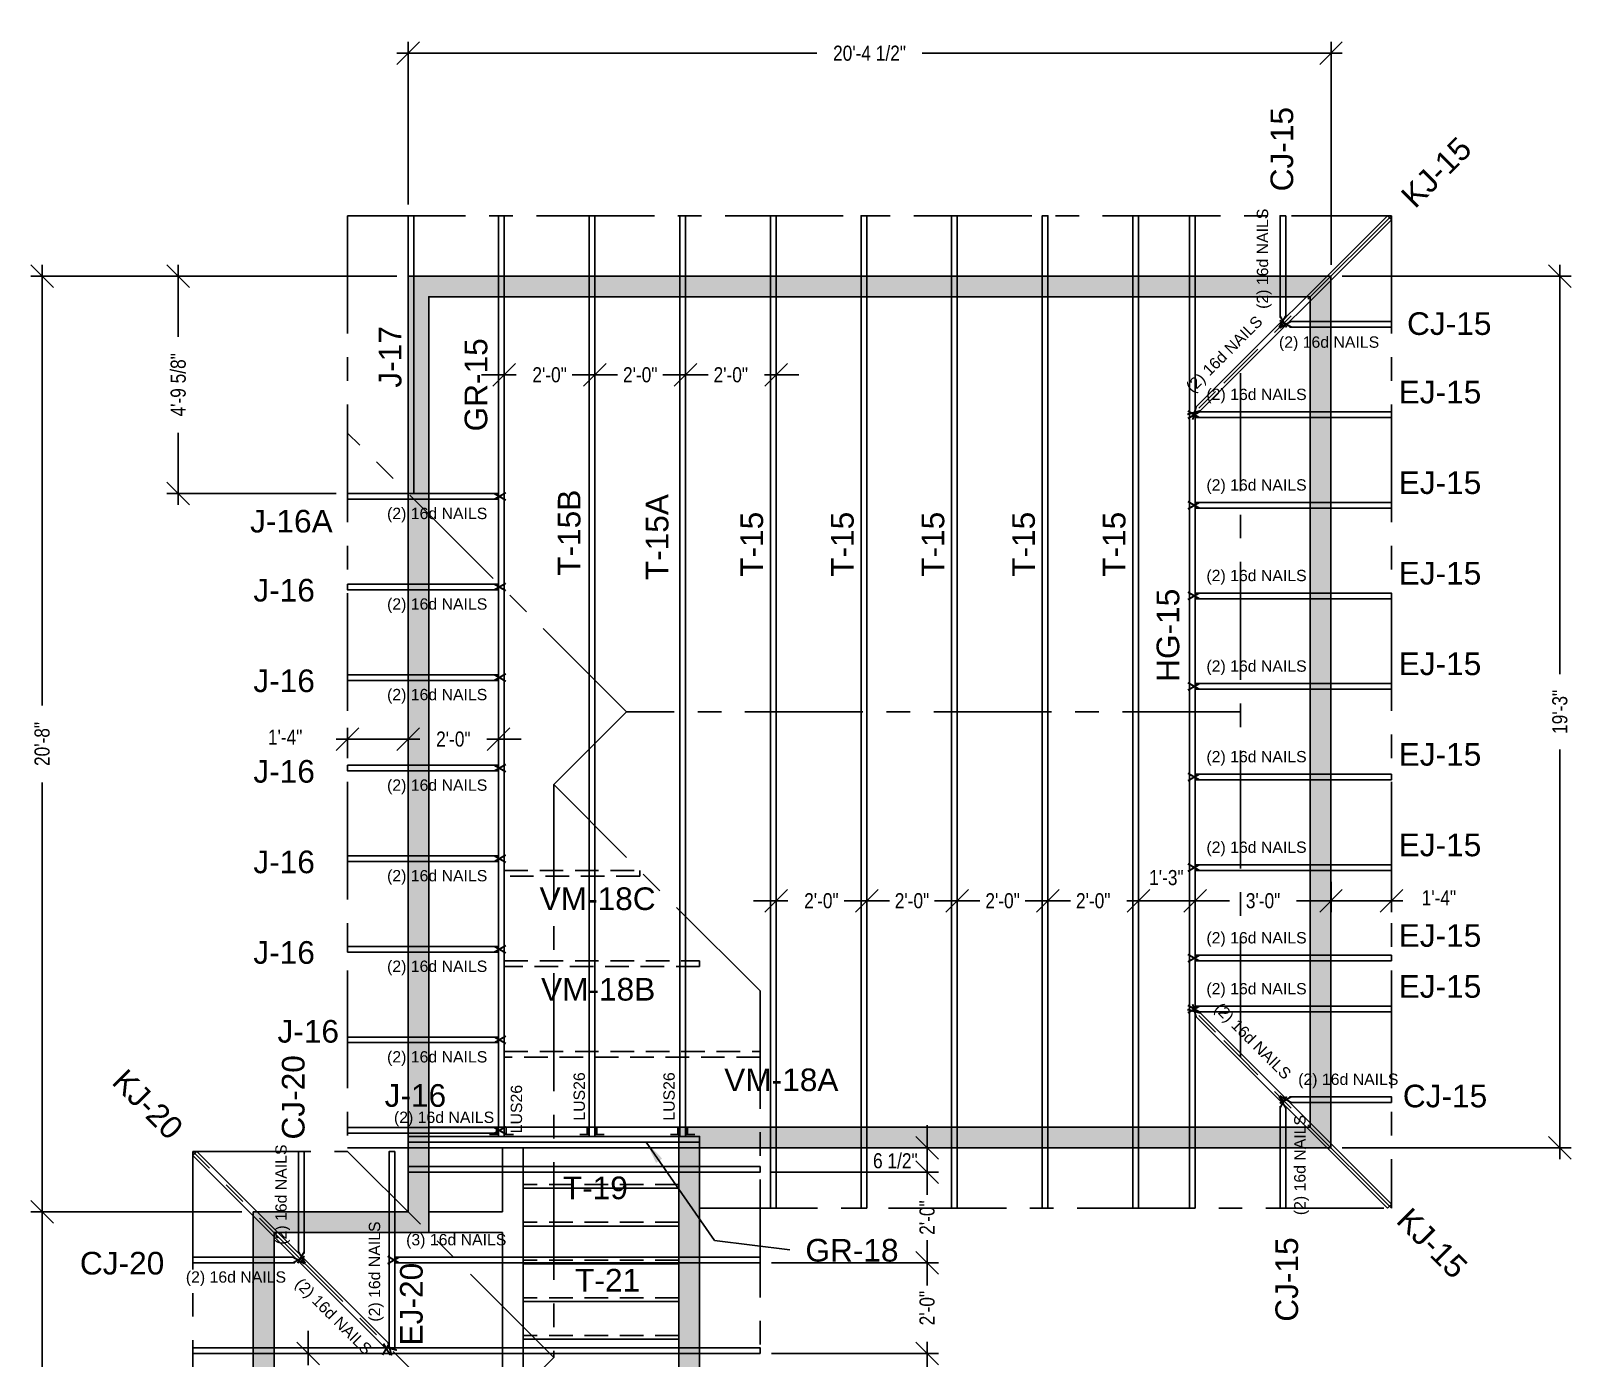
# Model space of a CAD drawing. Header units: inches. Extents: x -1174 to 3208, y -125 to 2788.
# Drawn here: x 1152.2 to 1560.3, y 2435.8 to 2787.6 of the extents above; entities that cross this region are included whole.
import ezdxf
from ezdxf.enums import TextEntityAlignment as Align

# ---------------------------------------------------------------- set-up
doc = ezdxf.new("R2010")
doc.units = ezdxf.units.IN
doc.header["$LTSCALE"] = 25
doc.header["$MEASUREMENT"] = 0
doc.header["$PDMODE"] = 34
doc.header["$PDSIZE"] = 0.08
doc.linetypes.add('CENTER', pattern=[2, 1.25, -0.25, 0.25, -0.25])
doc.linetypes.add('HIDDEN', pattern=[0.375, 0.25, -0.125])
for name, color, linetype in [('1WFIXTURES', 3, 'Continuous'), ('1WINTERIOR', 4, 'Continuous'), ('2WEXTERIOR', 190, 'Continuous'), ('3droof', 200, 'Continuous'), ('R_connectors', 150, 'Continuous'), ('R_connectors_text', 150, 'Continuous'), ('RDIM', 2, 'Continuous'), ('RLWorking', 32, 'Continuous'), ('RMARK', 80, 'Continuous'), ('ROOF', 7, 'CENTER'), ('RTRUSS', 30, 'Continuous'), ('RVALLEY', 3, 'HIDDEN')]:
    doc.layers.add(name, color=color, linetype=linetype)
doc.styles.add('Dim', font='ARIALN.TTF')
doc.styles.add('Plane', font='arial.ttf')
doc.dimstyles.new('Clearspan', dxfattribs={"dimscale": 48, "dimtxt": 0.083333, "dimasz": 0.125, "dimexe": 0.0625, "dimexo": 0.0625, "dimgap": 0.09375, "dimtad": 0, "dimtoh": 1, "dimdec": 4, "dimzin": 3, "dimdsep": 46, "dimlunit": 4, "dimtxsty": 'Dim', "dimblk": 'OBLIQUE', "dimcen": 0.09375, "dimdle": 0.0625, "dimazin": 0, "dimtfac": 1, "dimtdec": 4, "dimtix": 1, "dimtmove": 2, "dimatfit": 3, "dimfxl": 1, "dimfrac": 2, "dimtolj": 1, "dimtzin": 3, "dimarcsym": 0})

# ---------------------------------------------------------------- blocks, each defined once
blk = doc.blocks.new('hanger16dNAILS')
at = {"color": 0, "const_width": 0.5}
for points in [[(1.12, -0.75), (-1.91, 1)], [(1.12, 0.75), (-1.91, -1)]]:
    blk.add_lwpolyline(points, dxfattribs=at)
blk = doc.blocks.new('_OBLIQUE')
at = {"color": 0, "linetype": 'ByBlock'}
blk.add_line((-0.5, -0.5), (0.5, 0.5), dxfattribs=at)
blk = doc.blocks.new('*D294')
at = {"layer": 'Defpoints', "color": 0, "transparency": 16777216}
for p in [(1496.68, 2565.08), (1512.68, 2565.08), (1496.68, 2557.02)]:
    blk.add_point(p, dxfattribs=at)
at = {"layer": 'RDIM', "color": 0, "lineweight": -2, "transparency": 16777216}
for p, q in [((1496.68, 2562.08), (1496.68, 2554.02)), ((1512.68, 2562.08), (1512.68, 2554.02)), ((1515.68, 2557.02), (1493.68, 2557.02))]:
    blk.add_line(p, q, dxfattribs=at)
at = {"layer": 'RDIM', "color": 0, "lineweight": -2, "transparency": 16777216, "xscale": 6, "yscale": 6, "zscale": 6, "rotation": 180}
blk.add_blockref('_OBLIQUE', (1496.68, 2557.02), dxfattribs=at)
at = {"layer": 'RDIM', "color": 0, "lineweight": -2, "transparency": 16777216, "xscale": 6, "yscale": 6, "zscale": 6}
blk.add_blockref('_OBLIQUE', (1512.68, 2557.02), dxfattribs=at)
at = {"layer": 'RDIM', "color": 0, "transparency": 16777216, "insert": (1525.25, 2557.81), "char_height": 4, "attachment_point": 5, "style": 'Dim'}
blk.add_mtext('\\A1;1\'-4"', dxfattribs=at)
blk = doc.blocks.new('*D295')
at = {"layer": 'Defpoints', "color": 0, "transparency": 16777216}
for p in [(1460.68, 2565.08), (1496.68, 2565.08), (1460.68, 2557.02)]:
    blk.add_point(p, dxfattribs=at)
at = {"layer": 'RDIM', "color": 0, "lineweight": -2, "transparency": 16777216}
for p, q in [((1460.68, 2562.08), (1460.68, 2554.02)), ((1496.68, 2562.08), (1496.68, 2554.02)), ((1457.68, 2557.02), (1469.81, 2557.02)), ((1499.68, 2557.02), (1487.54, 2557.02))]:
    blk.add_line(p, q, dxfattribs=at)
at = {"layer": 'RDIM', "color": 0, "lineweight": -2, "transparency": 16777216, "xscale": 6, "yscale": 6, "zscale": 6, "rotation": 180}
blk.add_blockref('_OBLIQUE', (1460.68, 2557.02), dxfattribs=at)
at = {"layer": 'RDIM', "color": 0, "lineweight": -2, "transparency": 16777216, "xscale": 6, "yscale": 6, "zscale": 6}
blk.add_blockref('_OBLIQUE', (1496.68, 2557.02), dxfattribs=at)
at = {"layer": 'RDIM', "color": 0, "transparency": 16777216, "insert": (1478.68, 2557.02), "char_height": 4, "attachment_point": 5, "style": 'Dim'}
blk.add_mtext('\\A1;3\'-0"', dxfattribs=at)
blk = doc.blocks.new('*D296')
at = {"layer": 'Defpoints', "color": 0, "transparency": 16777216}
for p in [(1445.68, 2607.08), (1460.68, 2565.08), (1445.68, 2557.02)]:
    blk.add_point(p, dxfattribs=at)
at = {"layer": 'RDIM', "color": 0, "lineweight": -2, "transparency": 16777216}
for p, q in [((1445.68, 2604.08), (1445.68, 2554.02)), ((1460.68, 2562.08), (1460.68, 2554.02)), ((1463.68, 2557.02), (1442.68, 2557.02))]:
    blk.add_line(p, q, dxfattribs=at)
at = {"layer": 'RDIM', "color": 0, "lineweight": -2, "transparency": 16777216, "xscale": 6, "yscale": 6, "zscale": 6, "rotation": 180}
blk.add_blockref('_OBLIQUE', (1445.68, 2557.02), dxfattribs=at)
at = {"layer": 'RDIM', "color": 0, "lineweight": -2, "transparency": 16777216, "xscale": 6, "yscale": 6, "zscale": 6}
blk.add_blockref('_OBLIQUE', (1460.68, 2557.02), dxfattribs=at)
at = {"layer": 'RDIM', "color": 0, "transparency": 16777216, "insert": (1453.07, 2563.15), "char_height": 4, "attachment_point": 5, "style": 'Dim'}
blk.add_mtext('\\A1;1\'-3"', dxfattribs=at)
blk = doc.blocks.new('*D297')
at = {"layer": 'Defpoints', "color": 0, "transparency": 16777216}
for p in [(1421.68, 2607.08), (1445.68, 2607.08), (1421.68, 2557.02)]:
    blk.add_point(p, dxfattribs=at)
at = {"layer": 'RDIM', "color": 0, "lineweight": -2, "transparency": 16777216}
for p, q in [((1421.68, 2604.08), (1421.68, 2554.02)), ((1445.68, 2604.08), (1445.68, 2554.02)), ((1421.68, 2557.02), (1415.68, 2557.02)), ((1421.68, 2557.02), (1424.78, 2557.02)), ((1445.68, 2557.02), (1442.57, 2557.02)), ((1445.68, 2557.02), (1451.68, 2557.02))]:
    blk.add_line(p, q, dxfattribs=at)
at = {"layer": 'RDIM', "color": 0, "lineweight": -2, "transparency": 16777216, "xscale": 6, "yscale": 6, "zscale": 6}
blk.add_blockref('_OBLIQUE', (1421.68, 2557.02), dxfattribs=at)
at = {"layer": 'RDIM', "color": 0, "lineweight": -2, "transparency": 16777216, "xscale": 6, "yscale": 6, "zscale": 6, "rotation": 180}
blk.add_blockref('_OBLIQUE', (1445.68, 2557.02), dxfattribs=at)
at = {"layer": 'RDIM', "color": 0, "transparency": 16777216, "insert": (1433.68, 2557.02), "char_height": 4, "attachment_point": 5, "style": 'Dim'}
blk.add_mtext('\\A1;2\'-0"', dxfattribs=at)
blk = doc.blocks.new('*D298')
at = {"layer": 'Defpoints', "color": 0, "transparency": 16777216}
for p in [(1397.68, 2607.08), (1421.68, 2607.08), (1397.68, 2557.02)]:
    blk.add_point(p, dxfattribs=at)
at = {"layer": 'RDIM', "color": 0, "lineweight": -2, "transparency": 16777216}
for p, q in [((1397.68, 2604.08), (1397.68, 2554.02)), ((1421.68, 2604.08), (1421.68, 2554.02)), ((1397.68, 2557.02), (1391.68, 2557.02)), ((1397.68, 2557.02), (1400.78, 2557.02)), ((1421.68, 2557.02), (1418.57, 2557.02)), ((1421.68, 2557.02), (1427.68, 2557.02))]:
    blk.add_line(p, q, dxfattribs=at)
at = {"layer": 'RDIM', "color": 0, "lineweight": -2, "transparency": 16777216, "xscale": 6, "yscale": 6, "zscale": 6}
blk.add_blockref('_OBLIQUE', (1397.68, 2557.02), dxfattribs=at)
at = {"layer": 'RDIM', "color": 0, "lineweight": -2, "transparency": 16777216, "xscale": 6, "yscale": 6, "zscale": 6, "rotation": 180}
blk.add_blockref('_OBLIQUE', (1421.68, 2557.02), dxfattribs=at)
at = {"layer": 'RDIM', "color": 0, "transparency": 16777216, "insert": (1409.68, 2557.02), "char_height": 4, "attachment_point": 5, "style": 'Dim'}
blk.add_mtext('\\A1;2\'-0"', dxfattribs=at)
blk = doc.blocks.new('*D299')
at = {"layer": 'Defpoints', "color": 0, "transparency": 16777216}
for p in [(1373.68, 2607.08), (1397.68, 2607.08), (1373.68, 2557.02)]:
    blk.add_point(p, dxfattribs=at)
at = {"layer": 'RDIM', "color": 0, "lineweight": -2, "transparency": 16777216}
for p, q in [((1373.68, 2604.08), (1373.68, 2554.02)), ((1397.68, 2604.08), (1397.68, 2554.02)), ((1373.68, 2557.02), (1367.68, 2557.02)), ((1373.68, 2557.02), (1376.78, 2557.02)), ((1397.68, 2557.02), (1394.57, 2557.02)), ((1397.68, 2557.02), (1403.68, 2557.02))]:
    blk.add_line(p, q, dxfattribs=at)
at = {"layer": 'RDIM', "color": 0, "lineweight": -2, "transparency": 16777216, "xscale": 6, "yscale": 6, "zscale": 6}
blk.add_blockref('_OBLIQUE', (1373.68, 2557.02), dxfattribs=at)
at = {"layer": 'RDIM', "color": 0, "lineweight": -2, "transparency": 16777216, "xscale": 6, "yscale": 6, "zscale": 6, "rotation": 180}
blk.add_blockref('_OBLIQUE', (1397.68, 2557.02), dxfattribs=at)
at = {"layer": 'RDIM', "color": 0, "transparency": 16777216, "insert": (1385.68, 2557.02), "char_height": 4, "attachment_point": 5, "style": 'Dim'}
blk.add_mtext('\\A1;2\'-0"', dxfattribs=at)
blk = doc.blocks.new('*D300')
at = {"layer": 'Defpoints', "color": 0, "transparency": 16777216}
for p in [(1349.68, 2607.08), (1373.68, 2607.08), (1349.68, 2557.02)]:
    blk.add_point(p, dxfattribs=at)
at = {"layer": 'RDIM', "color": 0, "lineweight": -2, "transparency": 16777216}
for p, q in [((1349.68, 2604.08), (1349.68, 2554.02)), ((1373.68, 2604.08), (1373.68, 2554.02)), ((1349.68, 2557.02), (1343.68, 2557.02)), ((1349.68, 2557.02), (1352.78, 2557.02)), ((1373.68, 2557.02), (1370.57, 2557.02)), ((1373.68, 2557.02), (1379.68, 2557.02))]:
    blk.add_line(p, q, dxfattribs=at)
at = {"layer": 'RDIM', "color": 0, "lineweight": -2, "transparency": 16777216, "xscale": 6, "yscale": 6, "zscale": 6}
blk.add_blockref('_OBLIQUE', (1349.68, 2557.02), dxfattribs=at)
at = {"layer": 'RDIM', "color": 0, "lineweight": -2, "transparency": 16777216, "xscale": 6, "yscale": 6, "zscale": 6, "rotation": 180}
blk.add_blockref('_OBLIQUE', (1373.68, 2557.02), dxfattribs=at)
at = {"layer": 'RDIM', "color": 0, "transparency": 16777216, "insert": (1361.68, 2557.02), "char_height": 4, "attachment_point": 5, "style": 'Dim'}
blk.add_mtext('\\A1;2\'-0"', dxfattribs=at)
blk = doc.blocks.new('*D301')
at = {"layer": 'Defpoints', "color": 0, "transparency": 16777216}
for p in [(1496.68, 2722.58), (1557.31, 2722.58), (1496.68, 2491.58)]:
    blk.add_point(p, dxfattribs=at)
at = {"layer": 'RDIM', "color": 0, "lineweight": -2, "transparency": 16777216}
for p, q in [((1499.68, 2722.58), (1560.31, 2722.58)), ((1557.31, 2725.58), (1557.31, 2617.06)), ((1557.31, 2488.58), (1557.31, 2597.1)), ((1499.68, 2491.58), (1560.31, 2491.58))]:
    blk.add_line(p, q, dxfattribs=at)
at = {"layer": 'RDIM', "color": 0, "lineweight": -2, "transparency": 16777216, "xscale": 6, "yscale": 6, "zscale": 6}
for p, rotation in [((1557.31, 2722.58), 90), ((1557.31, 2491.58), 270)]:
    blk.add_blockref('_OBLIQUE', p, dxfattribs=dict(at, rotation=rotation))
at = {"layer": 'RDIM', "color": 0, "transparency": 16777216, "insert": (1557.31, 2607.08), "char_height": 4, "attachment_point": 5, "rotation": 90, "style": 'Dim'}
blk.add_mtext('\\A1;19\'-3"', dxfattribs=at)
blk = doc.blocks.new('hanger1.5')
at = {"color": 0, "const_width": 0.5}
for points in [[(2.5, 1.25), (0.5, 1.25), (0.5, 3.25)], [(0.5, -3.25), (0.5, -1.25), (2.5, -1.25)]]:
    blk.add_lwpolyline(points, dxfattribs=at)
blk = doc.blocks.new('*D302')
at = {"layer": 'Defpoints', "color": 0, "transparency": 16777216}
for p in [(1325.68, 2722.58, 252.75), (1349.68, 2722.58, 252.75), (1325.68, 2696.4)]:
    blk.add_point(p, dxfattribs=at)
at = {"layer": 'RDIM', "color": 0, "lineweight": -2, "transparency": 16777216}
for p, q in [((1325.68, 2719.58), (1325.68, 2693.4)), ((1349.68, 2719.58), (1349.68, 2693.4)), ((1325.68, 2696.4), (1319.68, 2696.4)), ((1325.68, 2696.4), (1328.78, 2696.4)), ((1349.68, 2696.4), (1346.57, 2696.4)), ((1349.68, 2696.4), (1355.68, 2696.4))]:
    blk.add_line(p, q, dxfattribs=at)
at = {"layer": 'RDIM', "color": 0, "lineweight": -2, "transparency": 16777216, "xscale": 6, "yscale": 6, "zscale": 6}
blk.add_blockref('_OBLIQUE', (1325.68, 2696.4), dxfattribs=at)
at = {"layer": 'RDIM', "color": 0, "lineweight": -2, "transparency": 16777216, "xscale": 6, "yscale": 6, "zscale": 6, "rotation": 180}
blk.add_blockref('_OBLIQUE', (1349.68, 2696.4), dxfattribs=at)
at = {"layer": 'RDIM', "color": 0, "transparency": 16777216, "insert": (1337.68, 2696.4), "char_height": 4, "attachment_point": 5, "style": 'Dim'}
blk.add_mtext('\\A1;2\'-0"', dxfattribs=at)
blk = doc.blocks.new('*D303')
at = {"layer": 'Defpoints', "color": 0, "transparency": 16777216}
for p in [(1301.68, 2722.58, 252.75), (1325.68, 2722.58, 252.75), (1301.68, 2696.4)]:
    blk.add_point(p, dxfattribs=at)
at = {"layer": 'RDIM', "color": 0, "lineweight": -2, "transparency": 16777216}
for p, q in [((1301.68, 2719.58), (1301.68, 2693.4)), ((1325.68, 2719.58), (1325.68, 2693.4)), ((1301.68, 2696.4), (1295.68, 2696.4)), ((1301.68, 2696.4), (1304.78, 2696.4)), ((1325.68, 2696.4), (1322.57, 2696.4)), ((1325.68, 2696.4), (1331.68, 2696.4))]:
    blk.add_line(p, q, dxfattribs=at)
at = {"layer": 'RDIM', "color": 0, "lineweight": -2, "transparency": 16777216, "xscale": 6, "yscale": 6, "zscale": 6}
blk.add_blockref('_OBLIQUE', (1301.68, 2696.4), dxfattribs=at)
at = {"layer": 'RDIM', "color": 0, "lineweight": -2, "transparency": 16777216, "xscale": 6, "yscale": 6, "zscale": 6, "rotation": 180}
blk.add_blockref('_OBLIQUE', (1325.68, 2696.4), dxfattribs=at)
at = {"layer": 'RDIM', "color": 0, "transparency": 16777216, "insert": (1313.68, 2696.4), "char_height": 4, "attachment_point": 5, "style": 'Dim'}
blk.add_mtext('\\A1;2\'-0"', dxfattribs=at)
blk = doc.blocks.new('*D304')
at = {"layer": 'Defpoints', "color": 0, "transparency": 16777216}
for p in [(1277.68, 2722.58, 252.75), (1301.68, 2722.58, 252.75), (1277.68, 2696.4)]:
    blk.add_point(p, dxfattribs=at)
at = {"layer": 'RDIM', "color": 0, "lineweight": -2, "transparency": 16777216}
for p, q in [((1277.68, 2719.58), (1277.68, 2693.4)), ((1301.68, 2719.58), (1301.68, 2693.4)), ((1277.68, 2696.4), (1271.68, 2696.4)), ((1277.68, 2696.4), (1280.78, 2696.4)), ((1301.68, 2696.4), (1298.57, 2696.4)), ((1301.68, 2696.4), (1307.68, 2696.4))]:
    blk.add_line(p, q, dxfattribs=at)
at = {"layer": 'RDIM', "color": 0, "lineweight": -2, "transparency": 16777216, "xscale": 6, "yscale": 6, "zscale": 6}
blk.add_blockref('_OBLIQUE', (1277.68, 2696.4), dxfattribs=at)
at = {"layer": 'RDIM', "color": 0, "lineweight": -2, "transparency": 16777216, "xscale": 6, "yscale": 6, "zscale": 6, "rotation": 180}
blk.add_blockref('_OBLIQUE', (1301.68, 2696.4), dxfattribs=at)
at = {"layer": 'RDIM', "color": 0, "transparency": 16777216, "insert": (1289.68, 2696.4), "char_height": 4, "attachment_point": 5, "style": 'Dim'}
blk.add_mtext('\\A1;2\'-0"', dxfattribs=at)
blk = doc.blocks.new('*D306')
at = {"layer": 'Defpoints', "color": 0, "transparency": 16777216}
for p in [(1496.68, 2781.61), (1252.18, 2738.58), (1496.68, 2722.58, 260.4)]:
    blk.add_point(p, dxfattribs=at)
at = {"layer": 'RDIM', "color": 0, "lineweight": -2, "transparency": 16777216}
for p, q in [((1252.18, 2741.58), (1252.18, 2784.61)), ((1496.68, 2725.58), (1496.68, 2784.61)), ((1249.18, 2781.61), (1360.44, 2781.61)), ((1499.68, 2781.61), (1388.41, 2781.61))]:
    blk.add_line(p, q, dxfattribs=at)
at = {"layer": 'RDIM', "color": 0, "lineweight": -2, "transparency": 16777216, "xscale": 6, "yscale": 6, "zscale": 6, "rotation": 180}
blk.add_blockref('_OBLIQUE', (1252.18, 2781.61), dxfattribs=at)
at = {"layer": 'RDIM', "color": 0, "lineweight": -2, "transparency": 16777216, "xscale": 6, "yscale": 6, "zscale": 6}
blk.add_blockref('_OBLIQUE', (1496.68, 2781.61), dxfattribs=at)
at = {"layer": 'RDIM', "color": 0, "transparency": 16777216, "insert": (1374.43, 2781.61), "char_height": 4, "attachment_point": 5, "style": 'Dim'}
blk.add_mtext('\\A1;20\'-4 1/2"', dxfattribs=at)
blk = doc.blocks.new('*D307')
at = {"layer": 'Defpoints', "color": 0, "transparency": 16777216}
for p in [(1252.18, 2599.86), (1236.18, 2592.93), (1252.18, 2592.93)]:
    blk.add_point(p, dxfattribs=at)
at = {"layer": 'RDIM', "color": 0, "lineweight": -2, "transparency": 16777216}
for p, q in [((1233.18, 2599.86), (1255.18, 2599.86)), ((1236.18, 2595.93), (1236.18, 2602.86)), ((1252.18, 2595.93), (1252.18, 2602.86))]:
    blk.add_line(p, q, dxfattribs=at)
at = {"layer": 'RDIM', "color": 0, "lineweight": -2, "transparency": 16777216, "xscale": 6, "yscale": 6, "zscale": 6, "rotation": 180}
blk.add_blockref('_OBLIQUE', (1236.18, 2599.86), dxfattribs=at)
at = {"layer": 'RDIM', "color": 0, "lineweight": -2, "transparency": 16777216, "xscale": 6, "yscale": 6, "zscale": 6}
blk.add_blockref('_OBLIQUE', (1252.18, 2599.86), dxfattribs=at)
at = {"layer": 'RDIM', "color": 0, "transparency": 16777216, "insert": (1219.62, 2600.38), "char_height": 4, "attachment_point": 5, "style": 'Dim'}
blk.add_mtext('\\A1;1\'-4"', dxfattribs=at)
blk = doc.blocks.new('*D308')
at = {"layer": 'Defpoints', "color": 0, "transparency": 16777216}
for p in [(1276.18, 2599.86), (1252.18, 2592.93), (1276.18, 2592.93)]:
    blk.add_point(p, dxfattribs=at)
at = {"layer": 'RDIM', "color": 0, "lineweight": -2, "transparency": 16777216}
for p, q in [((1252.18, 2599.86), (1246.18, 2599.86)), ((1252.18, 2595.93), (1252.18, 2602.86)), ((1252.18, 2599.86), (1255.28, 2599.86)), ((1276.18, 2599.86), (1273.07, 2599.86)), ((1276.18, 2595.93), (1276.18, 2602.86)), ((1276.18, 2599.86), (1282.18, 2599.86))]:
    blk.add_line(p, q, dxfattribs=at)
at = {"layer": 'RDIM', "color": 0, "lineweight": -2, "transparency": 16777216, "xscale": 6, "yscale": 6, "zscale": 6}
blk.add_blockref('_OBLIQUE', (1252.18, 2599.86), dxfattribs=at)
at = {"layer": 'RDIM', "color": 0, "lineweight": -2, "transparency": 16777216, "xscale": 6, "yscale": 6, "zscale": 6, "rotation": 180}
blk.add_blockref('_OBLIQUE', (1276.18, 2599.86), dxfattribs=at)
at = {"layer": 'RDIM', "color": 0, "transparency": 16777216, "insert": (1264.18, 2599.86), "char_height": 4, "attachment_point": 5, "style": 'Dim'}
blk.add_mtext('\\A1;2\'-0"', dxfattribs=at)
blk = doc.blocks.new('*D316')
at = {"layer": 'Defpoints', "color": 0, "transparency": 16777216}
for p in [(1155.25, 2474.58), (1211.18, 2474.58), (1211.18, 2312.58)]:
    blk.add_point(p, dxfattribs=at)
at = {"layer": 'RDIM', "color": 0, "lineweight": -2, "transparency": 16777216}
for p, q in [((1155.25, 2477.58), (1155.25, 2403.56)), ((1208.18, 2474.58), (1152.25, 2474.58)), ((1155.25, 2309.58), (1155.25, 2383.6)), ((1208.18, 2312.58), (1152.25, 2312.58))]:
    blk.add_line(p, q, dxfattribs=at)
at = {"layer": 'RDIM', "color": 0, "lineweight": -2, "transparency": 16777216, "xscale": 6, "yscale": 6, "zscale": 6}
for p, rotation in [((1155.25, 2474.58), 90), ((1155.25, 2312.58), 270)]:
    blk.add_blockref('_OBLIQUE', p, dxfattribs=dict(at, rotation=rotation))
at = {"layer": 'RDIM', "color": 0, "transparency": 16777216, "insert": (1155.25, 2393.58), "char_height": 4, "attachment_point": 5, "rotation": 90, "style": 'Dim'}
blk.add_mtext('\\A1;13\'-6"', dxfattribs=at)
blk = doc.blocks.new('*D317')
at = {"layer": 'Defpoints', "color": 0, "transparency": 16777216}
for p in [(1155.25, 2722.58), (1252.18, 2722.58), (1211.18, 2474.58)]:
    blk.add_point(p, dxfattribs=at)
at = {"layer": 'RDIM', "color": 0, "lineweight": -2, "transparency": 16777216}
for p, q in [((1249.18, 2722.58), (1152.25, 2722.58)), ((1155.25, 2725.58), (1155.25, 2608.75)), ((1155.25, 2471.58), (1155.25, 2588.41)), ((1208.18, 2474.58), (1152.25, 2474.58))]:
    blk.add_line(p, q, dxfattribs=at)
at = {"layer": 'RDIM', "color": 0, "lineweight": -2, "transparency": 16777216, "xscale": 6, "yscale": 6, "zscale": 6}
for p, rotation in [((1155.25, 2722.58), 90), ((1155.25, 2474.58), 270)]:
    blk.add_blockref('_OBLIQUE', p, dxfattribs=dict(at, rotation=rotation))
at = {"layer": 'RDIM', "color": 0, "transparency": 16777216, "insert": (1155.25, 2598.58), "char_height": 4, "attachment_point": 5, "rotation": 90, "style": 'Dim'}
blk.add_mtext('\\A1;20\'-8"', dxfattribs=at)
blk = doc.blocks.new('*D322')
at = {"layer": 'Defpoints', "color": 0, "transparency": 16777216}
for p in [(1211.18, 2437.08), (1225.72, 2437.08), (1211.18, 2413.08)]:
    blk.add_point(p, dxfattribs=at)
at = {"layer": 'RDIM', "color": 0, "lineweight": -2, "transparency": 16777216}
for p, q in [((1225.72, 2437.08), (1225.72, 2443.08)), ((1214.18, 2437.08), (1228.72, 2437.08)), ((1225.72, 2437.08), (1225.72, 2433.97)), ((1225.72, 2413.08), (1225.72, 2416.19)), ((1214.18, 2413.08), (1228.72, 2413.08)), ((1225.72, 2413.08), (1225.72, 2407.08))]:
    blk.add_line(p, q, dxfattribs=at)
at = {"layer": 'RDIM', "color": 0, "lineweight": -2, "transparency": 16777216, "xscale": 6, "yscale": 6, "zscale": 6}
for p, rotation in [((1225.72, 2437.08), 270), ((1225.72, 2413.08), 90)]:
    blk.add_blockref('_OBLIQUE', p, dxfattribs=dict(at, rotation=rotation))
at = {"layer": 'RDIM', "color": 0, "transparency": 16777216, "insert": (1225.72, 2425.08), "char_height": 4, "attachment_point": 5, "rotation": 90, "style": 'Dim'}
blk.add_mtext('\\A1;2\'-0"', dxfattribs=at)
blk = doc.blocks.new('*D323')
at = {"layer": 'Defpoints', "color": 0, "transparency": 16777216}
for p in [(1345.43, 2461.08), (1389.69, 2461.08), (1345.43, 2437.08)]:
    blk.add_point(p, dxfattribs=at)
at = {"layer": 'RDIM', "color": 0, "lineweight": -2, "transparency": 16777216}
for p, q in [((1389.69, 2461.08), (1389.69, 2467.08)), ((1348.43, 2461.08), (1392.69, 2461.08)), ((1389.69, 2461.08), (1389.69, 2457.97)), ((1348.43, 2437.08), (1392.69, 2437.08)), ((1389.69, 2437.08), (1389.69, 2440.19)), ((1389.69, 2437.08), (1389.69, 2431.08))]:
    blk.add_line(p, q, dxfattribs=at)
at = {"layer": 'RDIM', "color": 0, "lineweight": -2, "transparency": 16777216, "xscale": 6, "yscale": 6, "zscale": 6}
for p, rotation in [((1389.69, 2461.08), 270), ((1389.69, 2437.08), 90)]:
    blk.add_blockref('_OBLIQUE', p, dxfattribs=dict(at, rotation=rotation))
at = {"layer": 'RDIM', "color": 0, "transparency": 16777216, "insert": (1389.69, 2449.08), "char_height": 4, "attachment_point": 5, "rotation": 90, "style": 'Dim'}
blk.add_mtext('\\A1;2\'-0"', dxfattribs=at)
blk = doc.blocks.new('*D324')
at = {"layer": 'Defpoints', "color": 0, "transparency": 16777216}
for p in [(1345.43, 2485.08), (1389.69, 2485.08), (1345.43, 2461.08)]:
    blk.add_point(p, dxfattribs=at)
at = {"layer": 'RDIM', "color": 0, "lineweight": -2, "transparency": 16777216}
for p, q in [((1389.69, 2485.08), (1389.69, 2491.08)), ((1348.43, 2485.08), (1392.69, 2485.08)), ((1389.69, 2485.08), (1389.69, 2481.97)), ((1348.43, 2461.08), (1392.69, 2461.08)), ((1389.69, 2461.08), (1389.69, 2464.19)), ((1389.69, 2461.08), (1389.69, 2455.08))]:
    blk.add_line(p, q, dxfattribs=at)
at = {"layer": 'RDIM', "color": 0, "lineweight": -2, "transparency": 16777216, "xscale": 6, "yscale": 6, "zscale": 6}
for p, rotation in [((1389.69, 2485.08), 270), ((1389.69, 2461.08), 90)]:
    blk.add_blockref('_OBLIQUE', p, dxfattribs=dict(at, rotation=rotation))
at = {"layer": 'RDIM', "color": 0, "transparency": 16777216, "insert": (1389.69, 2473.08), "char_height": 4, "attachment_point": 5, "rotation": 90, "style": 'Dim'}
blk.add_mtext('\\A1;2\'-0"', dxfattribs=at)
blk = doc.blocks.new('*D325')
at = {"layer": 'Defpoints', "color": 0, "transparency": 16777216}
for p in [(1373.68, 2491.58), (1389.69, 2491.58), (1345.43, 2485.08)]:
    blk.add_point(p, dxfattribs=at)
at = {"layer": 'RDIM', "color": 0, "lineweight": -2, "transparency": 16777216}
for p, q in [((1389.69, 2491.58), (1389.69, 2497.58)), ((1376.68, 2491.58), (1392.69, 2491.58)), ((1389.69, 2485.08), (1389.69, 2491.58)), ((1348.43, 2485.08), (1392.69, 2485.08)), ((1389.69, 2485.08), (1389.69, 2479.08))]:
    blk.add_line(p, q, dxfattribs=at)
at = {"layer": 'RDIM', "color": 0, "lineweight": -2, "transparency": 16777216, "xscale": 6, "yscale": 6, "zscale": 6}
for p, rotation in [((1389.69, 2491.58), 270), ((1389.69, 2485.08), 90)]:
    blk.add_blockref('_OBLIQUE', p, dxfattribs=dict(at, rotation=rotation))
at = {"layer": 'RDIM', "color": 0, "transparency": 16777216, "insert": (1381.27, 2488.11), "char_height": 4, "attachment_point": 5, "rotation": 0.001, "style": 'Dim'}
blk.add_mtext('\\A1;6 1/2"', dxfattribs=at)
blk = doc.blocks.new('*D326')
at = {"layer": 'Defpoints', "color": 0, "transparency": 16777216}
for p in [(1252.18, 2722.58), (1191.31, 2664.93), (1236.18, 2664.93)]:
    blk.add_point(p, dxfattribs=at)
at = {"layer": 'RDIM', "color": 0, "lineweight": -2, "transparency": 16777216}
for p, q in [((1249.18, 2722.58), (1188.31, 2722.58)), ((1191.31, 2725.58), (1191.31, 2706.51)), ((1191.31, 2661.93), (1191.31, 2681)), ((1233.18, 2664.93), (1188.31, 2664.93))]:
    blk.add_line(p, q, dxfattribs=at)
at = {"layer": 'RDIM', "color": 0, "lineweight": -2, "transparency": 16777216, "xscale": 6, "yscale": 6, "zscale": 6}
for p, rotation in [((1191.31, 2722.58), 90), ((1191.31, 2664.93), 270)]:
    blk.add_blockref('_OBLIQUE', p, dxfattribs=dict(at, rotation=rotation))
at = {"layer": 'RDIM', "color": 0, "transparency": 16777216, "insert": (1191.31, 2693.76), "char_height": 4, "attachment_point": 5, "rotation": 90, "style": 'Dim'}
blk.add_mtext('\\A1;4\'-9 5/8"', dxfattribs=at)

msp = doc.modelspace()

# ---------------------------------------------------------------- hatches: boundary and pattern name
at = {"layer": '1WFIXTURES'}
h = msp.add_hatch(dxfattribs=at)
h.set_pattern_fill('HONEY', scale=10)
h.paths.add_polyline_path([(1252.17545, 2722.58067), (1496.67545, 2722.58067), (1496.67545, 2491.58067), (1323.92545, 2491.58067), (1323.92545, 2497.08067), (1491.17545, 2497.08067), (1491.17545, 2717.08067), (1257.67545, 2717.08067), (1257.67545, 2491.58067), (1252.17545, 2491.58067)])
h = msp.add_hatch(dxfattribs=at)
h.set_pattern_fill('BOX', color=190, scale=5)
h.paths.add_polyline_path([(1252.17545, 2491.58067), (1252.17545, 2474.58067), (1211.17545, 2474.58067), (1211.17545, 2312.58067), (1329.42545, 2312.58067), (1329.42545, 2491.58067), (1323.92545, 2491.58067), (1323.92545, 2318.08067), (1216.67545, 2318.08067), (1216.67545, 2469.08067), (1257.67545, 2469.08067), (1257.67545, 2491.58067)])

# ---------------------------------------------------------------- linework, layer by layer
for points in [[(1252.17545, 2722.58067), (1496.67545, 2722.58067), (1496.67545, 2491.58067), (1323.92545, 2491.58067), (1323.92545, 2497.08067), (1491.17545, 2497.08067), (1491.17545, 2717.08067), (1257.67545, 2717.08067), (1257.67545, 2491.58067), (1252.17545, 2491.58067)], [(1252.17545, 2491.58067), (1252.17545, 2474.58067), (1211.17545, 2474.58067), (1211.17545, 2312.58067), (1329.42545, 2312.58067), (1329.42545, 2491.58067), (1323.92545, 2491.58067), (1323.92545, 2318.08067), (1216.67545, 2318.08067), (1216.67545, 2469.08067), (1257.67545, 2469.08067), (1257.67545, 2491.58067)]]:
    msp.add_lwpolyline(points, close=True, dxfattribs=at)
at = {"layer": '1WINTERIOR'}
for p, q in [((1491.17545, 2714.58067), (1491.17545, 2546.83067)), ((1496.67545, 2714.58067), (1496.67545, 2497.33067)), ((1252.17545, 2491.83067), (1252.17545, 2570.58067)), ((1323.92545, 2417.83067), (1323.92545, 2491.83067)), ((1323.92545, 2480.83067), (1282.67545, 2480.83067)), ((1323.92545, 2470.83067), (1282.67545, 2470.83067)), ((1323.92545, 2460.83067), (1282.67545, 2460.83067)), ((1323.92545, 2450.83067), (1282.67545, 2450.83067)), ((1323.92545, 2440.83067), (1282.67545, 2440.83067))]:
    msp.add_line(p, q, dxfattribs=at)
at = {"layer": '1WINTERIOR', "linetype": 'HIDDEN'}
for p, q in [((1323.92545, 2481.83067), (1282.67545, 2481.83067)), ((1323.92545, 2471.83067), (1282.67545, 2471.83067)), ((1323.92545, 2461.83067), (1282.67545, 2461.83067)), ((1323.92545, 2451.83067), (1282.67545, 2451.83067)), ((1323.92545, 2441.83067), (1282.67545, 2441.83067))]:
    msp.add_line(p, q, dxfattribs=at)
at = {"layer": '2WEXTERIOR'}
for p, q in [((1252.17545, 2474.58067), (1252.17545, 2722.58067)), ((1252.17545, 2722.58067), (1496.67545, 2722.58067)), ((1496.67545, 2491.58067), (1496.67545, 2722.58067)), ((1257.67545, 2497.08067), (1257.67545, 2717.08067)), ((1257.67545, 2717.08067), (1491.17545, 2717.08067)), ((1491.17545, 2497.08067), (1491.17545, 2717.08067)), ((1257.67545, 2497.08067), (1491.17545, 2497.08067)), ((1257.67545, 2474.58067), (1257.67545, 2491.58067)), ((1257.67545, 2491.58067), (1277.17545, 2491.58067)), ((1277.17545, 2474.58067), (1277.17545, 2491.58067)), ((1282.67545, 2491.58067), (1323.92545, 2491.58067)), ((1282.67545, 2318.08067), (1282.67545, 2491.58067)), ((1323.92545, 2318.08067), (1323.92545, 2491.58067)), ((1329.42545, 2491.58067), (1496.67545, 2491.58067)), ((1329.42545, 2312.58067), (1329.42545, 2491.58067)), ((1211.17545, 2474.58067), (1252.17545, 2474.58067)), ((1211.17545, 2474.58067), (1211.17545, 2312.58067)), ((1257.67545, 2474.58067), (1277.17545, 2474.58067)), ((1216.67545, 2469.08067), (1277.17545, 2469.08067)), ((1216.67545, 2312.58067), (1216.67545, 2469.08067)), ((1277.17545, 2312.58067), (1277.17545, 2469.08067))]:
    msp.add_line(p, q, dxfattribs=at)
at = {"layer": '3droof', "color": 53}
msp.add_line((1460.67545, 2527.58067), (1460.67545, 2475.58067), dxfattribs=at)
at = {"layer": '3droof'}
msp.add_line((1252.17545, 2491.58067), (1236.17545, 2491.58067), dxfattribs=at)
at = {"layer": 'RLWorking'}
msp.add_line((1195.17545, 2438.58067), (1345.42545, 2438.58067), dxfattribs=at)
at = {"layer": 'ROOF'}
for p, q in [((1236.17545, 2738.58067), (1236.17545, 2490.58067)), ((1236.17545, 2738.58067), (1512.67545, 2738.58067)), ((1512.67545, 2738.58067), (1472.67545, 2698.58067)), ((1512.67545, 2738.58067), (1512.67545, 2475.58067)), ((1472.67545, 2515.58067), (1472.67545, 2698.58067)), ((1310.07545, 2607.08067), (1236.17545, 2680.98067)), ((1310.07545, 2607.08067), (1290.80045, 2587.80567)), ((1472.67545, 2607.08067), (1310.07545, 2607.08067)), ((1290.80045, 2587.80567), (1290.80045, 2435.95567)), ((1345.42545, 2533.18067), (1290.80045, 2587.80567)), ((1345.42545, 2533.18067), (1345.42545, 2254.58067)), ((1512.67545, 2475.58067), (1472.67545, 2515.58067)), ((1195.17545, 2490.58067), (1195.17545, 2344.58067)), ((1195.17545, 2490.58067), (1236.17545, 2490.58067)), ((1270.30045, 2415.45567), (1195.17545, 2490.58067)), ((1290.80045, 2435.95567), (1236.17545, 2490.58067)), ((1329.42545, 2475.58067), (1512.67545, 2475.58067)), ((1270.30045, 2415.45567), (1290.80045, 2435.95567))]:
    msp.add_line(p, q, dxfattribs=at)
at = {"layer": 'ROOF', "linetype": 'HIDDEN'}
for p, q in [((1472.67545, 2698.58067), (1460.67545, 2686.58067)), ((1460.67545, 2527.58067), (1460.67545, 2686.58067)), ((1472.67545, 2515.58067), (1460.67545, 2527.58067))]:
    msp.add_line(p, q, dxfattribs=at)
at = {"layer": 'RTRUSS'}
for points in [[(1253.67545, 2738.58067), (1253.67545, 2664.93067), (1252.17545, 2664.93067), (1252.17545, 2738.58067)], [(1277.67545, 2738.58067), (1277.67545, 2494.58067), (1276.17545, 2494.58067), (1276.17545, 2738.58067)], [(1300.17545, 2494.58067), (1300.17545, 2738.58067), (1301.67545, 2738.58067), (1301.67545, 2494.58067)], [(1324.17545, 2494.58067), (1324.17545, 2738.58067), (1325.67545, 2738.58067), (1325.67545, 2494.58067)], [(1348.17545, 2475.58067), (1348.17545, 2738.58067), (1349.67545, 2738.58067), (1349.67545, 2475.58067)], [(1372.17545, 2475.58067), (1372.17545, 2738.58067), (1373.67545, 2738.58067), (1373.67545, 2475.58067)], [(1396.17545, 2475.58067), (1396.17545, 2738.58067), (1397.67545, 2738.58067), (1397.67545, 2475.58067)], [(1420.17545, 2475.58067), (1420.17545, 2738.58067), (1421.67545, 2738.58067), (1421.67545, 2475.58067)], [(1444.17545, 2475.58067), (1444.17545, 2738.58067), (1445.67545, 2738.58067), (1445.67545, 2475.58067)], [(1459.17545, 2475.58067), (1459.17545, 2738.58067), (1460.67545, 2738.58067), (1460.67545, 2475.58067)], [(1512.67545, 2737.52001), (1461.73611, 2686.58067), (1460.67545, 2686.58067), (1460.67545, 2687.64133), (1511.61479, 2738.58067)], [(1484.67545, 2738.58067), (1484.67545, 2711.64133), (1483.92545, 2710.89133), (1483.17545, 2711.64133), (1483.17545, 2738.58067)], [(1512.67545, 2709.08067), (1485.73611, 2709.08067), (1484.98611, 2709.83067), (1485.73611, 2710.58067), (1512.67545, 2710.58067)], [(1512.67545, 2685.08067), (1460.67545, 2685.08067), (1460.67545, 2686.58067), (1512.67545, 2686.58067)], [(1236.17545, 2664.93067), (1276.17545, 2664.93067), (1276.17545, 2663.43067), (1236.17545, 2663.43067)], [(1512.67545, 2661.08067), (1460.67545, 2661.08067), (1460.67545, 2662.58067), (1512.67545, 2662.58067)], [(1236.17545, 2640.93067), (1276.17545, 2640.93067), (1276.17545, 2639.43067), (1236.17545, 2639.43067)], [(1512.67545, 2637.08067), (1460.67545, 2637.08067), (1460.67545, 2638.58067), (1512.67545, 2638.58067)], [(1236.17545, 2616.93067), (1276.17545, 2616.93067), (1276.17545, 2615.43067), (1236.17545, 2615.43067)], [(1512.67545, 2613.08067), (1460.67545, 2613.08067), (1460.67545, 2614.58067), (1512.67545, 2614.58067)], [(1236.17545, 2592.93067), (1276.17545, 2592.93067), (1276.17545, 2591.43067), (1236.17545, 2591.43067)], [(1512.67545, 2589.08067), (1460.67545, 2589.08067), (1460.67545, 2590.58067), (1512.67545, 2590.58067)], [(1236.17545, 2568.93067), (1276.17545, 2568.93067), (1276.17545, 2567.43067), (1236.17545, 2567.43067)], [(1512.67545, 2565.08067), (1460.67545, 2565.08067), (1460.67545, 2566.58067), (1512.67545, 2566.58067)], [(1236.17545, 2544.93067), (1276.17545, 2544.93067), (1276.17545, 2543.43067), (1236.17545, 2543.43067)], [(1512.67545, 2541.08067), (1460.67545, 2541.08067), (1460.67545, 2542.58067), (1512.67545, 2542.58067)], [(1512.67545, 2527.58067), (1460.67545, 2527.58067), (1460.67545, 2529.08067), (1512.67545, 2529.08067)], [(1511.61479, 2475.58067), (1460.67545, 2526.52001), (1460.67545, 2527.58067), (1461.73611, 2527.58067), (1512.67545, 2476.64133)], [(1236.17545, 2520.93067), (1276.17545, 2520.93067), (1276.17545, 2519.43067), (1236.17545, 2519.43067)], [(1483.17545, 2475.58067), (1483.17545, 2502.52001), (1483.92545, 2503.27001), (1484.67545, 2502.52001), (1484.67545, 2475.58067)], [(1512.67545, 2503.58067), (1485.73611, 2503.58067), (1484.98611, 2504.33067), (1485.73611, 2505.08067), (1512.67545, 2505.08067)], [(1236.17545, 2496.93067), (1276.17545, 2496.93067), (1276.17545, 2495.43067), (1236.17545, 2495.43067)], [(1252.17545, 2494.58067), (1329.42545, 2494.58067), (1329.42545, 2491.58067), (1252.17545, 2491.58067)], [(1252.17545, 2494.58067), (1329.42545, 2494.58067), (1329.42545, 2493.08067), (1252.17545, 2493.08067)], [(1196.23611, 2490.58067), (1247.17545, 2439.64133), (1247.17545, 2438.58067), (1246.11479, 2438.58067), (1195.17545, 2489.52001)], [(1224.67545, 2490.58067), (1224.67545, 2463.64133), (1223.92545, 2462.89133), (1223.17545, 2463.64133), (1223.17545, 2490.58067)], [(1248.67545, 2490.58067), (1248.67545, 2438.58067), (1247.17545, 2438.58067), (1247.17545, 2490.58067)], [(1252.17545, 2493.08067), (1329.42545, 2493.08067), (1329.42545, 2491.58067), (1252.17545, 2491.58067)], [(1252.17545, 2486.58067), (1345.42545, 2486.58067), (1345.42545, 2485.08067), (1252.17545, 2485.08067)], [(1195.17545, 2462.58067), (1222.11479, 2462.58067), (1222.86479, 2461.83067), (1222.11479, 2461.08067), (1195.17545, 2461.08067)], [(1248.67545, 2462.58067), (1345.42545, 2462.58067), (1345.42545, 2461.08067), (1248.67545, 2461.08067)], [(1195.17545, 2438.58067), (1345.42545, 2438.58067), (1345.42545, 2437.08067), (1195.17545, 2437.08067)]]:
    msp.add_lwpolyline(points, close=True, dxfattribs=at)
at = {"layer": 'RVALLEY'}
for points in [[(1313.57545, 2563.58067), (1277.67545, 2563.58067), (1277.67545, 2565.08067), (1313.57545, 2565.08067)], [(1329.42545, 2539.58067), (1277.67545, 2539.58067), (1277.67545, 2541.08067), (1329.42545, 2541.08067)], [(1345.42545, 2515.58067), (1277.67545, 2515.58067), (1277.67545, 2517.08067), (1345.42545, 2517.08067)]]:
    msp.add_lwpolyline(points, close=True, dxfattribs=at)

# ---------------------------------------------------------------- block references
at = {"layer": 'R_connectors', "color": 150}
for p, rotation in [((1483.92545, 2710.89133), 89.99999999999905), ((1460.67545, 2686.58067), 44.99999999999962), ((1276.17545, 2664.18067), 180), ((1276.17545, 2640.18067), 179.9999999999993), ((1276.17545, 2616.18067), 180), ((1276.17545, 2592.18067), 180), ((1276.17545, 2568.18067), 180), ((1276.17545, 2544.18067), 180), ((1460.67545, 2527.58067), 315.0000000000011), ((1460.67545, 2528.33067), 359.9999999999995), ((1276.17545, 2520.18067), 180), ((1484.98611, 2504.33067), 359.9999999999991), ((1483.92545, 2503.27001), 270.0000000000023), ((1276.17545, 2496.18067), 180), ((1222.86479, 2461.83067), 180.0000000000009), ((1223.92545, 2462.89133), 90), ((1247.17545, 2438.58067), 135.0000000000001), ((1246.42545, 2438.58067), 90)]:
    msp.add_blockref('hanger16dNAILS', p, dxfattribs=dict(at, rotation=rotation))
for p in [(1484.98611, 2709.83067), (1460.67545, 2685.83067), (1460.67545, 2661.83067), (1460.67545, 2637.83067), (1460.67545, 2613.83067), (1460.67545, 2589.83067), (1460.67545, 2565.83067), (1460.67545, 2541.83067), (1248.67545, 2461.83067)]:
    msp.add_blockref('hanger16dNAILS', p, dxfattribs=at)
at = {"layer": 'R_connectors', "color": 1}
for p, rotation in [((1276.92545, 2494.58067), 89.99999999999973), ((1300.92545, 2494.58067), 90.00000000000006), ((1324.92545, 2494.58067), 90)]:
    msp.add_blockref('hanger1.5', p, dxfattribs=dict(at, rotation=rotation))

# ---------------------------------------------------------------- texts
at = {"layer": 'R_connectors_text', "color": 150, "style": 'Plane'}
for rotation, p in [(90, (1480.92545, 2713.89133)), (45, (1460.67545, 2690.82331)), (360, (1463.67545, 2531.33067)), (315, (1464.91809, 2527.58067)), (360, (1487.98611, 2507.33067)), (90, (1220.92545, 2465.89133)), (90, (1245.69003, 2445.50324))]:
    msp.add_text('(2) 16d NAILS', height=3, rotation=rotation, dxfattribs=at).set_placement(p, align=Align.BOTTOM_LEFT)
for s, p in [('(2) 16d NAILS', (1482.89532, 2702.68252)), ('(2) 16d NAILS', (1463.67545, 2688.83067)), ('(2) 16d NAILS', (1463.67545, 2664.83067)), ('(2) 16d NAILS', (1463.67545, 2640.83067)), ('(2) 16d NAILS', (1463.67545, 2616.83067)), ('(2) 16d NAILS', (1463.67545, 2592.83067)), ('(2) 16d NAILS', (1463.67545, 2568.83067)), ('(2) 16d NAILS', (1463.67545, 2544.83067)), ('(3) 16d NAILS', (1251.67545, 2464.83067))]:
    msp.add_text(s, height=3, dxfattribs=at).set_placement(p, align=Align.BOTTOM_LEFT)
for p in [(1273.17545, 2661.18067), (1273.17545, 2613.18067), (1273.17545, 2589.18067), (1273.17545, 2565.18067), (1273.17545, 2541.18067), (1273.17545, 2517.18067), (1274.99902, 2501.15477), (1219.86479, 2458.83067)]:
    msp.add_text('(2) 16d NAILS', height=3, dxfattribs=at).set_placement(p, align=Align.TOP_RIGHT)
for rotation, p in [(360, (1273.17545, 2637.18067)), (90, (1486.92545, 2500.27001)), (315, (1242.93281, 2438.58067))]:
    msp.add_text('(2) 16d NAILS', height=3, rotation=rotation, dxfattribs=at).set_placement(p, align=Align.TOP_RIGHT)
at = {"layer": 'R_connectors_text', "color": 1, "style": 'Plane'}
for p in [(1299.03129, 2498.76762), (1322.82271, 2498.76569), (1282.38478, 2495.41889)]:
    msp.add_text('LUS26', height=3, rotation=90, dxfattribs=at).set_placement(p)
at = {"layer": 'RDIM', "insert": (1357.82806, 2464.50368), "char_height": 4, "attachment_point": 4, "style": 'Dim'}
msp.add_mtext('\\A1;', dxfattribs=at)
at = {"layer": 'RMARK', "color": 2, "style": 'Plane'}
for s, rotation, p in [('CJ-15', 90, (1483.66207, 2756.19988)), ('KJ-15', 45, (1524.55824, 2750.09869)), ('J-17', 90, (1247.43951, 2701.15656)), ('GR-15', 90, (1270.17545, 2693.75567)), ('T-15B', 90, (1294.84888, 2654.56102)), ('T-15A', 90, (1318.15622, 2653.39638)), ('T-15', 90, (1343.22953, 2651.50288)), ('T-15', 90, (1367.22953, 2651.50288)), ('T-15', 90, (1391.22953, 2651.50288)), ('T-15', 90, (1415.22953, 2651.50288)), ('T-15', 90, (1439.22953, 2651.50288)), ('HG-15', 90, (1453.4846, 2627.38573)), ('VM-18C', 360, (1302.39667, 2557.58067)), ('VM-18B', 360, (1302.5471, 2533.58067)), ('CJ-20', 90, (1221.76224, 2504.93718)), ('KJ-20', 315, (1183.26626, 2503.10936)), ('VM-18A', 360, (1351.06919, 2509.58067)), ('KJ-15', 315, (1523.49714, 2466.31043)), ('GR-18', 360, (1369.78056, 2464.418)), ('CJ-15', 90, (1484.94581, 2456.65617)), ('EJ-20', 90, (1253.05364, 2450.14335))]:
    msp.add_text(s, height=6, rotation=rotation, dxfattribs=at).set_placement(p, align=Align.MIDDLE_CENTER)
for s, p in [('CJ-15', (1528.00574, 2709.98638)), ('EJ-15', (1525.54889, 2691.83067)), ('EJ-15', (1525.54889, 2667.83067)), ('J-16A', (1221.27841, 2657.62829)), ('EJ-15', (1525.54889, 2643.83067)), ('J-16', (1219.34972, 2639.3339)), ('EJ-15', (1525.54889, 2619.83067)), ('J-16', (1219.34972, 2615.3339)), ('EJ-15', (1525.54889, 2595.83067)), ('J-16', (1219.34972, 2591.3339)), ('EJ-15', (1525.54889, 2571.83067)), ('J-16', (1219.34972, 2567.3339)), ('EJ-15', (1525.54889, 2547.83067)), ('J-16', (1219.34972, 2543.3339)), ('EJ-15', (1525.54889, 2534.33067)), ('J-16', (1225.73712, 2522.43997)), ('J-16', (1254.1275, 2505.43668)), ('CJ-15', (1526.88916, 2505.29458)), ('T-19', (1301.78935, 2480.94626)), ('CJ-20', (1176.42538, 2460.99763)), ('T-21', (1305.03985, 2456.47377))]:
    msp.add_text(s, height=6, dxfattribs=at).set_placement(p, align=Align.MIDDLE_CENTER)

# ---------------------------------------------------------------- dimensions: what is measured, and where the dimension line sits
at = {"layer": 'RDIM'}
for base, p1, p2, picture, middle in [((1496.67545, 2781.61277), (1252.17545, 2738.58067), (1496.67545, 2722.58067, 260.39583), '*D306', (1374.42545, 2781.61277)), ((1277.67545, 2696.39504), (1301.67545, 2722.58067, 252.75), (1277.67545, 2722.58067, 252.75), '*D304', (1289.67545, 2696.39504)), ((1301.67545, 2696.39504), (1325.67545, 2722.58067, 252.75), (1301.67545, 2722.58067, 252.75), '*D303', (1313.67545, 2696.39504)), ((1325.67545, 2696.39504), (1349.67545, 2722.58067, 252.75), (1325.67545, 2722.58067, 252.75), '*D302', (1337.67545, 2696.39504)), ((1349.67545, 2557.01817), (1373.67545, 2607.08067), (1349.67545, 2607.08067), '*D300', (1361.67545, 2557.01817)), ((1373.67545, 2557.01817), (1397.67545, 2607.08067), (1373.67545, 2607.08067), '*D299', (1385.67545, 2557.01817)), ((1397.67545, 2557.01817), (1421.67545, 2607.08067), (1397.67545, 2607.08067), '*D298', (1409.67545, 2557.01817)), ((1421.67545, 2557.01817), (1445.67545, 2607.08067), (1421.67545, 2607.08067), '*D297', (1433.67545, 2557.01817)), ((1276.17545, 2599.85908), (1252.17545, 2592.93067), (1276.17545, 2592.93067), '*D308', (1264.17545, 2599.85908)), ((1460.67545, 2557.01817), (1496.67545, 2565.08067), (1460.67545, 2565.08067), '*D295', (1478.67545, 2557.01817))]:
    dim = msp.add_linear_dim(base=base, p1=p1, p2=p2, dimstyle='Clearspan', dxfattribs=at)
    dim.commit()
    dim.dimension.update_dxf_attribs({"geometry": picture, "text_midpoint": middle})
for base, p1, p2, picture, middle in [((1155.24566, 2722.58067), (1211.17545, 2474.58067), (1252.17545, 2722.58067), '*D317', (1155.24566, 2598.58067)), ((1191.31436, 2664.93067), (1252.17545, 2722.58067), (1236.17545, 2664.93067), '*D326', (1191.31436, 2693.75567)), ((1557.30732, 2722.58067), (1496.67545, 2491.58067), (1496.67545, 2722.58067), '*D301', (1557.30732, 2607.08067)), ((1389.69429, 2485.08067), (1345.42545, 2461.08067), (1345.42545, 2485.08067), '*D324', (1389.69429, 2473.08067)), ((1155.24566, 2474.58067), (1211.17545, 2312.58067), (1211.17545, 2474.58067), '*D316', (1155.24566, 2393.58067)), ((1389.69429, 2461.08067), (1345.42545, 2437.08067), (1345.42545, 2461.08067), '*D323', (1389.69429, 2449.08067)), ((1225.72091, 2437.08067), (1211.17545, 2413.08067), (1211.17545, 2437.08067), '*D322', (1225.72091, 2425.08067))]:
    dim = msp.add_linear_dim(base=base, p1=p1, p2=p2, angle=90, dimstyle='Clearspan', dxfattribs=at)
    dim.commit()
    dim.dimension.update_dxf_attribs({"geometry": picture, "text_midpoint": middle})
for base, p1, p2, picture, middle in [((1445.67545, 2557.01817), (1460.67545, 2565.08067), (1445.67545, 2607.08067), '*D296', (1453.07024, 2563.14992)), ((1252.17545, 2599.85908), (1236.17545, 2592.93067), (1252.17545, 2592.93067), '*D307', (1219.61812, 2600.38198)), ((1496.67545, 2557.01817), (1512.67545, 2565.08067), (1496.67545, 2565.08067), '*D294', (1525.25496, 2557.80833))]:
    dim = msp.add_linear_dim(base=base, p1=p1, p2=p2, dimstyle='Clearspan', dxfattribs=at)
    dim.commit()
    dim.dimension.update_dxf_attribs({"geometry": picture, "text_midpoint": middle, "dimtype": 160})
dim = msp.add_linear_dim(base=(1389.69429, 2491.58067), p1=(1345.42545, 2485.08067), p2=(1373.67545, 2491.58067), angle=90, dimstyle='Clearspan', dxfattribs=at)
dim.commit()
dim.dimension.update_dxf_attribs({"geometry": '*D325', "text_midpoint": (1381.27361, 2488.10683), "dimtype": 160, "text_rotation": 0.001})

# ---------------------------------------------------------------- leaders
msp.add_leader([(1315.2657, 2493.08067), (1333.36646, 2467.0396), (1353.32806, 2464.50368)], dimstyle='Clearspan', dxfattribs=at)

doc.saveas('drawing.dxf')
